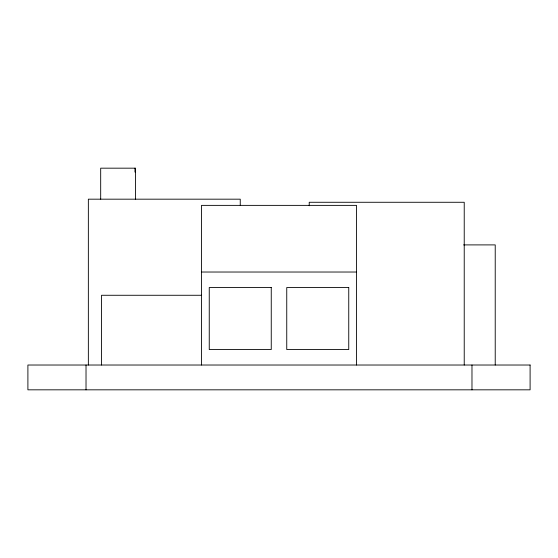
<?xml version="1.0" encoding="UTF-8"?>
<svg xmlns="http://www.w3.org/2000/svg" width="558" height="558" viewBox="0 0 558 558"><rect width="100%" height="100%" fill="white"/><g stroke="black" fill="none" stroke-linecap="round" stroke-linejoin="round"><path stroke-width="0.84" d="M135.559 172.052L134.966 172.052L134.966 168.174M463.6 244.899L495.225 244.899L495.225 365.023M201.501 272.025L356.499 272.025M201.598 295.273L101.528 295.273L101.528 365.023M471.977 365.023L471.977 389.826M464.228 365.023L464.228 202.275L309.223 202.275L309.223 205.756M356.499 365.023L356.499 205.372L201.501 205.372L201.501 365.023M240.247 205.253L240.247 199.178L88.352 199.178L88.352 365.023M135.559 199.178L135.559 168.174L100.684 168.174L100.684 199.178M86.023 365.023L86.023 389.826M271.251 287.537L209.25 287.537L209.25 349.538L271.251 349.538L271.251 287.537M348.75 287.537L286.749 287.537L286.749 349.538L348.75 349.538L348.75 287.537M530.1 365.023L27.9 365.023L27.9 389.826L530.1 389.826L530.1 365.023"/></g></svg>
